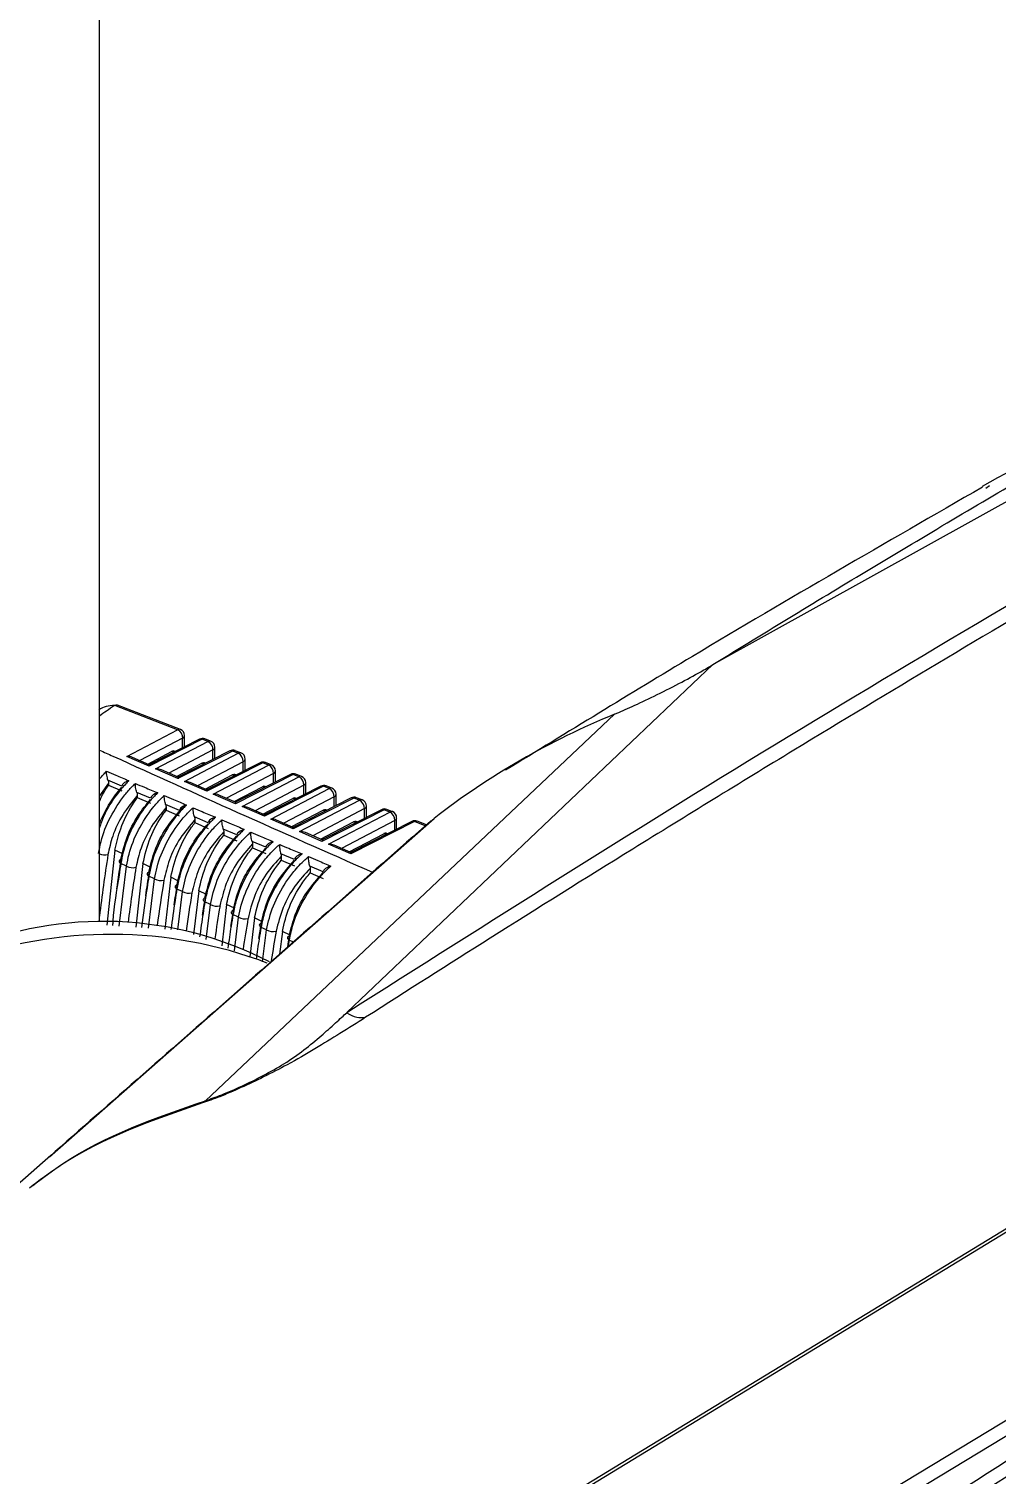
# Model space of a CAD drawing. Extents: x 17.3 to 113.1, y 4.8 to 84.5.
# Drawn here: x 23.372 to 24.846, y 12.55 to 14.753 of the extents above; entities that cross this region are included whole.
import ezdxf

# ---------------------------------------------------------------- set-up
doc = ezdxf.new("R2010")
doc.units = 0
doc.header["$MEASUREMENT"] = 0
doc.layers.add('OBJECT', color=7, linetype='CONTINUOUS')

msp = doc.modelspace()

# ---------------------------------------------------------------- linework, layer by layer
at = {"layer": 'OBJECT'}
for p, q in [((23.4796, 13.3934), (23.4796, 18.9389)), ((24.4135, 13.7847), (25.0495, 14.1381)), ((24.8347, 14.0568), (24.8293, 14.0531)), ((23.8562, 13.2544), (24.4135, 13.7847)), ((23.5029, 13.7225), (23.5027, 13.7224)), ((23.5987, 13.6853), (23.5029, 13.7225)), ((23.6028, 13.6859), (23.5073, 13.7229)), ((23.6411, 13.1203), (24.264, 13.7092)), ((23.5213, 13.6448), (23.5987, 13.6853)), ((23.6063, 13.6725), (23.5413, 13.6384)), ((23.6359, 13.6709), (23.5553, 13.63)), ((23.6319, 13.671), (23.5555, 13.6322)), ((23.5652, 13.6257), (23.6448, 13.6675)), ((23.6063, 13.658), (23.6063, 13.6725)), ((23.6092, 13.6595), (23.6092, 13.6765)), ((23.6448, 13.6675), (23.6359, 13.6709)), ((23.6489, 13.668), (23.64, 13.6714)), ((23.5553, 13.63), (23.5213, 13.6448)), ((23.5555, 13.6322), (23.5301, 13.6433)), ((23.5531, 13.6332), (23.5895, 13.6523)), ((23.6525, 13.6546), (23.5851, 13.6193)), ((23.5927, 13.6511), (23.5895, 13.6523)), ((23.5951, 13.6523), (23.5936, 13.6529)), ((23.6821, 13.653), (23.5992, 13.6109)), ((23.6781, 13.6531), (23.5993, 13.6131)), ((23.609, 13.6066), (23.691, 13.6496)), ((23.6525, 13.6401), (23.6525, 13.6546)), ((23.6553, 13.6415), (23.6553, 13.6587)), ((23.691, 13.6496), (23.6821, 13.653)), ((23.6951, 13.6501), (23.6862, 13.6535)), ((23.7015, 13.6236), (23.7015, 13.6408)), ((23.5992, 13.6109), (23.5652, 13.6257)), ((23.5993, 13.6131), (23.5739, 13.6242)), ((23.5969, 13.6141), (23.6356, 13.6345)), ((23.6986, 13.6367), (23.629, 13.6002)), ((23.6389, 13.6332), (23.6356, 13.6345)), ((23.6412, 13.6344), (23.6397, 13.635)), ((23.6408, 13.5951), (23.6818, 13.6166)), ((23.7283, 13.6351), (23.643, 13.5918)), ((23.7242, 13.6352), (23.6432, 13.594)), ((23.6529, 13.5875), (23.7371, 13.6317)), ((23.7447, 13.6188), (23.6728, 13.5811)), ((23.6851, 13.6153), (23.6818, 13.6166)), ((23.6874, 13.6165), (23.6859, 13.6171)), ((23.7745, 13.6172), (23.6869, 13.5727)), ((23.7704, 13.6173), (23.687, 13.5749)), ((23.6986, 13.6222), (23.6986, 13.6367)), ((23.7371, 13.6317), (23.7283, 13.6351)), ((23.7412, 13.6322), (23.7324, 13.6356)), ((23.7447, 13.6042), (23.7447, 13.6188)), ((23.7476, 13.6057), (23.7476, 13.6229)), ((23.7832, 13.6138), (23.7745, 13.6172)), ((23.7873, 13.6143), (23.7786, 13.6177)), ((23.4935, 13.6038), (23.4796, 13.5849)), ((23.5137, 13.5997), (23.4926, 13.6086)), ((23.4935, 13.6038), (23.4935, 13.6012)), ((23.4935, 13.6012), (23.5135, 13.5925)), ((23.643, 13.5918), (23.609, 13.6066)), ((23.6432, 13.594), (23.6178, 13.6051)), ((23.6846, 13.576), (23.7279, 13.5987)), ((23.6967, 13.5684), (23.7832, 13.6138)), ((23.7909, 13.6009), (23.7167, 13.562)), ((23.7312, 13.5974), (23.7279, 13.5987)), ((23.8206, 13.5993), (23.7307, 13.5536)), ((23.8166, 13.5994), (23.7309, 13.5558)), ((23.7336, 13.5986), (23.732, 13.5992)), ((23.7405, 13.5493), (23.8294, 13.5959)), ((23.7909, 13.5863), (23.7909, 13.6009)), ((23.7937, 13.5878), (23.7937, 13.605)), ((23.8294, 13.5959), (23.8206, 13.5993)), ((23.8335, 13.5964), (23.8247, 13.5998)), ((23.5575, 13.5811), (23.5365, 13.59)), ((23.5373, 13.5854), (23.5373, 13.5821)), ((23.5373, 13.5821), (23.5573, 13.5734)), ((23.6869, 13.5727), (23.6529, 13.5875)), ((23.687, 13.5749), (23.6616, 13.586)), ((23.7285, 13.5569), (23.774, 13.5808)), ((23.837, 13.583), (23.7605, 13.5429)), ((23.7774, 13.5795), (23.774, 13.5808)), ((23.8668, 13.5814), (23.7745, 13.5345)), ((23.8628, 13.5815), (23.7747, 13.5367)), ((23.7798, 13.5807), (23.7781, 13.5813)), ((23.7844, 13.5302), (23.8755, 13.578)), ((23.837, 13.5684), (23.837, 13.583)), ((23.8399, 13.5698), (23.8399, 13.5871)), ((23.8755, 13.578), (23.8668, 13.5814)), ((23.8796, 13.5785), (23.8709, 13.5819)), ((23.4034, 13.035), (23.989, 13.5504)), ((23.6013, 13.5625), (23.5804, 13.5714)), ((23.5812, 13.567), (23.5812, 13.563)), ((23.5812, 13.563), (23.6011, 13.5543)), ((23.5961, 13.5534), (23.6063, 13.5663)), ((23.6451, 13.5438), (23.6243, 13.5527)), ((23.7307, 13.5536), (23.6967, 13.5684)), ((23.7309, 13.5558), (23.7054, 13.5669)), ((23.7723, 13.5378), (23.8202, 13.5629)), ((23.8831, 13.5652), (23.8043, 13.5238)), ((23.913, 13.5635), (23.8184, 13.5154)), ((23.909, 13.5636), (23.8185, 13.5176)), ((23.8236, 13.5616), (23.8202, 13.5629)), ((23.8259, 13.5628), (23.8243, 13.5634)), ((23.8282, 13.5111), (23.9216, 13.5601)), ((23.8831, 13.5505), (23.8831, 13.5652)), ((23.886, 13.5519), (23.886, 13.5692)), ((23.9216, 13.5601), (23.913, 13.5635)), ((23.9257, 13.5606), (23.9171, 13.564)), ((23.9321, 13.534), (23.9321, 13.5513)), ((23.9811, 13.5435), (23.989, 13.5504)), ((23.625, 13.5485), (23.625, 13.5439)), ((23.625, 13.5439), (23.645, 13.5352)), ((23.6889, 13.5252), (23.6682, 13.534)), ((23.6688, 13.53), (23.6688, 13.5248)), ((23.7745, 13.5345), (23.7405, 13.5493)), ((23.7747, 13.5367), (23.7493, 13.5478)), ((23.8184, 13.5154), (23.7844, 13.5302)), ((23.8185, 13.5176), (23.7931, 13.5287)), ((23.8161, 13.5187), (23.8663, 13.545)), ((23.9293, 13.5473), (23.8482, 13.5047)), ((23.9592, 13.5456), (23.8622, 13.4963)), ((23.9551, 13.5457), (23.8624, 13.4985)), ((23.8698, 13.5437), (23.8663, 13.545)), ((23.8721, 13.5449), (23.8704, 13.5455)), ((23.9293, 13.5325), (23.9293, 13.5473)), ((23.9756, 13.5392), (23.9592, 13.5456)), ((23.9773, 13.5406), (23.9633, 13.5461)), ((23.6688, 13.5248), (23.6888, 13.5161)), ((23.7328, 13.5064), (23.7121, 13.5153)), ((23.7127, 13.5114), (23.7127, 13.5057)), ((23.8622, 13.4963), (23.8282, 13.5111)), ((23.8624, 13.4985), (23.837, 13.5096)), ((23.86, 13.4996), (23.9124, 13.5271)), ((23.9159, 13.5258), (23.9124, 13.5271)), ((23.9183, 13.527), (23.9165, 13.5276)), ((23.5033, 13.5022), (23.491, 13.3875)), ((23.5152, 13.4964), (23.5033, 13.5022)), ((23.7127, 13.5057), (23.7327, 13.497)), ((23.7766, 13.4877), (23.756, 13.4965)), ((23.7565, 13.4928), (23.7565, 13.4866)), ((23.7565, 13.4866), (23.7765, 13.4779)), ((23.5099, 13.3863), (23.5209, 13.4777)), ((23.5209, 13.4777), (23.5122, 13.4816)), ((23.5458, 13.4814), (23.5351, 13.3846)), ((23.5577, 13.4756), (23.5458, 13.4814)), ((23.5635, 13.4582), (23.5548, 13.4622)), ((23.8204, 13.4689), (23.7998, 13.4777)), ((23.8004, 13.4742), (23.8004, 13.4675)), ((23.8004, 13.4675), (23.8203, 13.4588)), ((23.5544, 13.3833), (23.5635, 13.4582)), ((23.5882, 13.4607), (23.5793, 13.3817)), ((23.6002, 13.4549), (23.5882, 13.4607)), ((23.6062, 13.4388), (23.5975, 13.4427)), ((23.6307, 13.44), (23.623, 13.3733)), ((23.6427, 13.4342), (23.6307, 13.44)), ((23.599, 13.3804), (23.6062, 13.4388)), ((23.6488, 13.4193), (23.6402, 13.4233)), ((23.6422, 13.3657), (23.6488, 13.4193)), ((23.6731, 13.4194), (23.6657, 13.3564)), ((23.6852, 13.4136), (23.6731, 13.4194)), ((23.6915, 13.3999), (23.6829, 13.4038)), ((23.6851, 13.3487), (23.6915, 13.3999)), ((23.7156, 13.3988), (23.7085, 13.3395)), ((23.7277, 13.393), (23.7156, 13.3988)), ((23.7342, 13.3805), (23.7256, 13.3844)), ((23.7281, 13.3318), (23.7342, 13.3805)), ((23.7581, 13.3783), (23.7539, 13.3436)), ((23.7702, 13.3725), (23.7581, 13.3783)), ((23.7684, 13.365), (23.7666, 13.3547)), ((23.7749, 13.362), (23.7684, 13.365)), ((23.4054, 13.0368), (23.2961, 12.9407)), ((22.0085, 11.1818), (25.003, 13.0074)), ((25.2463, 12.8669), (22.2407, 11.0477)), ((25.2566, 12.8493), (22.251, 11.0301))]:
    msp.add_line(p, q, dxfattribs=at)
at = {"layer": 'OBJECT', "flags": 128}
for points in [[(23.5124, 13.4879), (23.5112, 13.4873), (23.5103, 13.4867), (23.5098, 13.4859), (23.5096, 13.4851), (23.5097, 13.4842), (23.5102, 13.4833), (23.5111, 13.4825), (23.5122, 13.4816)], [(23.555, 13.4684), (23.5538, 13.4679), (23.553, 13.4672), (23.5524, 13.4665), (23.5522, 13.4656), (23.5524, 13.4648), (23.5529, 13.4639), (23.5537, 13.463), (23.5548, 13.4622)], [(23.5977, 13.4489), (23.5965, 13.4484), (23.5956, 13.4477), (23.5951, 13.447), (23.5949, 13.4462), (23.5951, 13.4453), (23.5956, 13.4444), (23.5964, 13.4435), (23.5975, 13.4427)], [(23.6403, 13.4294), (23.6392, 13.4289), (23.6383, 13.4283), (23.6378, 13.4275), (23.6376, 13.4267), (23.6377, 13.4258), (23.6382, 13.425), (23.6391, 13.4241), (23.6402, 13.4233)], [(23.683, 13.4099), (23.6819, 13.4094), (23.681, 13.4088), (23.6805, 13.4081), (23.6803, 13.4073), (23.6804, 13.4064), (23.6809, 13.4055), (23.6818, 13.4047), (23.6829, 13.4038)], [(23.7258, 13.3905), (23.7246, 13.39), (23.7237, 13.3894), (23.7232, 13.3886), (23.723, 13.3878), (23.7232, 13.387), (23.7237, 13.3861), (23.7245, 13.3852), (23.7256, 13.3844)], [(23.7685, 13.371), (23.7673, 13.3705), (23.7665, 13.3699), (23.7659, 13.3692), (23.7657, 13.3684), (23.7659, 13.3675), (23.7664, 13.3667), (23.7672, 13.3658), (23.7684, 13.365)], [(24.996, 13.0078), (23.5104, 12.1021), (22.0015, 11.1822)]]:
    msp.add_lwpolyline(points, dxfattribs=at)
at = {"layer": 'OBJECT'}
for centre, radius, start, end in [((25.4122, 13.0351), 1.1785, 109.5397, 119.9741), ((24.705, 12.6279), 1.1677, 112.1905, 127.8203), ((23.6013, 13.6814), 0.00472, 71.1997, 123.2248), ((23.5921, 13.6727), 0.0143, 359.0764, 62.2786), ((23.5992, 13.6765), 0.01, 0, 68.8055), ((23.6042, 13.677), 0.00496, 294.6952, 354.6521), ((23.6364, 13.6621), 0.01, 68.8055, 116.9342), ((23.6338, 13.6668), 0.00462, 62.4929, 114.345), ((23.6385, 13.667), 0.00472, 71.1943, 123.2289), ((23.6474, 13.6635), 0.00472, 71.1993, 123.2292), ((23.6382, 13.6548), 0.0143, 359.0767, 62.2783), ((23.6453, 13.6587), 0.01, 0, 68.8055), ((23.6504, 13.6591), 0.00496, 294.6956, 354.6572), ((23.6826, 13.6442), 0.01, 68.8055, 116.9342), ((23.68, 13.6489), 0.00462, 62.4849, 114.3531), ((23.6847, 13.6491), 0.00472, 71.1993, 123.2292), ((23.6935, 13.6456), 0.00472, 71.1993, 123.2292), ((23.6843, 13.6369), 0.0143, 359.0778, 62.2772), ((23.6915, 13.6408), 0.01, 0, 68.8055), ((23.6965, 13.6412), 0.00496, 294.6956, 354.6572), ((23.7288, 13.6263), 0.01, 68.8055, 116.9342), ((23.7262, 13.631), 0.00462, 62.4929, 114.345), ((23.7309, 13.6311), 0.00472, 71.1997, 123.2248), ((23.7397, 13.6277), 0.00472, 71.1993, 123.2292), ((23.7305, 13.6191), 0.0143, 359.0784, 62.2766), ((23.7376, 13.6229), 0.01, 0, 68.8055), ((23.7426, 13.6233), 0.00496, 294.7035, 354.6492), ((23.775, 13.6084), 0.01, 68.8055, 116.9342), ((23.7723, 13.6131), 0.00462, 62.4771, 114.3658), ((23.7771, 13.6132), 0.00472, 71.1993, 123.2292), ((23.7858, 13.6098), 0.00472, 71.1997, 123.2248), ((23.7766, 13.6012), 0.0143, 359.0764, 62.2786), ((23.7837, 13.605), 0.01, 0, 68.8055), ((23.7888, 13.6054), 0.00496, 294.6908, 354.662), ((23.8211, 13.5905), 0.01, 68.8055, 116.9342), ((23.8185, 13.5952), 0.00462, 62.4848, 114.3599), ((23.8232, 13.5953), 0.00472, 71.1997, 123.2248), ((23.8319, 13.592), 0.00472, 71.1993, 123.2292), ((23.8227, 13.5833), 0.0143, 359.0767, 62.2783), ((23.8299, 13.5871), 0.01, 0, 68.8055), ((23.8349, 13.5876), 0.00496, 294.6956, 354.6572), ((23.8673, 13.5726), 0.01, 68.8055, 116.9342), ((23.8647, 13.5773), 0.00462, 62.4804, 114.3643), ((23.8694, 13.5774), 0.00472, 71.1993, 123.2279), ((23.8781, 13.5741), 0.00472, 71.1993, 123.2292), ((23.8689, 13.5654), 0.0143, 359.0778, 62.2772), ((23.876, 13.5692), 0.01, 0, 68.8055), ((23.6042, 13.5708), 0.00496, 294.6952, 354.6521), ((23.881, 13.5697), 0.00496, 294.6991, 354.6537), ((23.9135, 13.5547), 0.01, 68.8055, 116.9342), ((23.9109, 13.5594), 0.00462, 62.4931, 114.3517), ((23.9156, 13.5595), 0.00472, 71.2095, 123.215), ((23.9242, 13.5562), 0.00472, 71.2023, 123.2222), ((23.915, 13.5475), 0.0143, 359.0757, 62.2793), ((23.9221, 13.5513), 0.01, 0, 68.8055), ((23.9272, 13.5518), 0.00496, 294.6952, 354.6521), ((23.9597, 13.5368), 0.01, 68.8055, 116.9342), ((23.957, 13.5415), 0.00462, 62.4805, 114.3575), ((23.9618, 13.5416), 0.00472, 71.2062, 123.2276), ((23.4877, 13.5137), 0.0191, 244.9903, 284.7829), ((23.5304, 13.494), 0.0188, 239.7793, 284.8059), ((23.573, 13.4746), 0.0189, 239.7641, 284.5796), ((23.6157, 13.4552), 0.019, 239.7509, 284.3523), ((23.6585, 13.4358), 0.0191, 239.7366, 284.1276), ((23.7012, 13.4165), 0.0192, 239.725, 283.899), ((23.4972, 12.7054), 0.6683, 69.1753, 110.3114), ((23.4851, 12.8435), 0.55, 62.5822, 112.8171), ((23.7439, 13.3971), 0.0193, 239.7173, 283.6695)]:
    msp.add_arc(centre, radius, start, end, dxfattribs=at)
for centre, major_axis, ratio, start_param, end_param in [((23.5416, 13.6138), (-0.0646, 0.1012), 0.604584, 5.923652, 6.256547), ((25.0714, 14.497), (1.6313, 0.8299), 0.038746, 2.843277, 2.900292), ((23.5218, 13.636), (0.014, 0.0005), 0.628267, 0.919072, 1.582997), ((23.5891, 13.6439), (0.00492, 0.00878), 0.569277, 0.080603, 0.718914), ((23.5558, 13.6211), (-0.0003, 0.011), 0.034338, 0.016182, 0.647743), ((23.5657, 13.6169), (0.014, 0.0005), 0.628267, 0.919072, 1.582997), ((23.6352, 13.626), (0.00492, 0.00878), 0.569277, 0.080603, 0.718914), ((23.6814, 13.6081), (0.00492, 0.00878), 0.569277, 0.080603, 0.718914), ((23.5997, 13.6021), (-0.0003, 0.011), 0.034338, 0.016182, 0.647743), ((23.6095, 13.5978), (0.014, 0.0005), 0.628267, 0.919072, 1.582997), ((23.7275, 13.5902), (0.00492, 0.00878), 0.569277, 0.080603, 0.718914), ((23.6435, 13.583), (-0.0003, 0.011), 0.034338, 0.016182, 0.647743), ((23.6534, 13.5787), (0.014, 0.0005), 0.628267, 0.919072, 1.582997), ((23.6873, 13.5639), (-0.0003, 0.011), 0.034338, 0.016182, 0.647743), ((23.7736, 13.5723), (0.00492, 0.00878), 0.569277, 0.080603, 0.718914), ((23.6972, 13.5596), (0.014, 0.0005), 0.628267, 0.919072, 1.582997), ((23.7312, 13.5448), (-0.0003, 0.011), 0.034338, 0.016182, 0.647743), ((23.8198, 13.5544), (0.00492, 0.00878), 0.569277, 0.080603, 0.718914), ((23.741, 13.5405), (0.014, 0.0005), 0.628267, 0.919072, 1.582997), ((23.775, 13.5257), (-0.0003, 0.011), 0.034338, 0.016182, 0.647743), ((23.7849, 13.5214), (0.014, 0.0005), 0.628267, 0.919072, 1.582997), ((23.8659, 13.5366), (0.00492, 0.00878), 0.569277, 0.080603, 0.718914), ((23.912, 13.5187), (0.00492, 0.00878), 0.569277, 0.080603, 0.718914), ((23.8189, 13.5066), (-0.0003, 0.011), 0.034338, 0.016182, 0.647743), ((23.8287, 13.5023), (0.014, 0.0005), 0.628267, 0.919072, 1.582997), ((25.0305, 14.0214), (1.1131, 1.8947), 0.582398, 2.166348, 2.215168), ((25.0232, 14.024), (1.0847, 1.9119), 0.572321, 2.154729, 2.178008), ((23.8627, 13.4875), (-0.0003, 0.011), 0.034338, 0.016182, 0.647743), ((25.0744, 13.9961), (1.1148, 1.8975), 0.582398, 2.162943, 2.206531), ((25.0671, 13.9987), (1.0863, 1.9147), 0.572321, 2.151325, 2.169909), ((25.1182, 13.9708), (1.1164, 1.9003), 0.582398, 2.159546, 2.195389), ((25.1109, 13.9734), (1.0879, 1.9175), 0.572321, 2.14793, 2.163611), ((25.162, 13.9455), (1.1181, 1.9031), 0.582398, 2.156157, 2.186107), ((25.1548, 13.948), (1.0895, 1.9203), 0.572321, 2.144543, 2.15825), ((25.2059, 13.9202), (1.1197, 1.9059), 0.582398, 2.152776, 2.178791), ((25.1986, 13.9227), (1.0911, 1.9232), 0.572321, 2.141164, 2.153476), ((25.2497, 13.8949), (1.1214, 1.9087), 0.582398, 2.149403, 2.17357), ((25.2424, 13.8974), (1.0927, 1.926), 0.572321, 2.137793, 2.149475), ((25.2936, 13.8696), (1.123, 1.9115), 0.582398, 2.146038, 2.168962), ((25.2863, 13.8721), (1.0943, 1.9288), 0.572321, 2.13443, 2.142904)]:
    msp.add_ellipse(centre, major_axis=major_axis, ratio=ratio, start_param=start_param, end_param=end_param, dxfattribs=at)
for points, knots in [([(24.4135, 13.7847), (24.4542, 13.8097), (24.5343, 13.8589), (24.6556, 13.9322), (24.7776, 14.0051), (24.8985, 14.0764), (24.9793, 14.1233), (25.018, 14.1457)], [0, 0, 0, 0, 0.206023, 0.404822, 0.608638, 0.812834, 1, 1, 1, 1]), ([(25.1681, 14.054), (24.9471, 13.9247), (24.5051, 13.666), (24.0725, 13.3916), (23.8563, 13.2543)], [0, 0, 0, 0, 0.499998, 1, 1, 1, 1]), ([(25.1975, 14.0458), (25.1237, 14.003), (24.9761, 13.9173), (24.7559, 13.7867), (24.5276, 13.6491), (24.3005, 13.5095), (24.0832, 13.3738), (23.948, 13.2876), (23.8848, 13.2473)], [0, 0, 0, 0, 0.166677, 0.333344, 0.500001, 0.687097, 0.853763, 1, 1, 1, 1]), ([(24.8239, 14.055), (24.6763, 13.9699), (24.4323, 13.8292), (24.1925, 13.6818), (24.0978, 13.6236)], [0, 0, 0, 0, 0.6051766, 1, 1, 1, 1]), ([(24.264, 13.7092), (24.2724, 13.7128), (24.2892, 13.72), (24.3242, 13.7365), (24.361, 13.7551), (24.3919, 13.7719), (24.4075, 13.7811), (24.4135, 13.7847)], [0, 0, 0, 0, 0.217936, 0.435232, 0.661573, 0.868603, 1, 1, 1, 1]), ([(23.5029, 13.7225), (23.5037, 13.7228), (23.5052, 13.7235), (23.5066, 13.7231), (23.5073, 13.7229)], [0, 0, 0, 0, 0.522305, 1, 1, 1, 1]), ([(23.4796, 13.6545), (23.4865, 13.6514), (23.5564, 13.6197), (23.6943, 13.5573), (23.8268, 13.4987), (23.8954, 13.4684)], [0, 0, 0, 0, 0.049457, 0.507823, 1, 1, 1, 1]), ([(22.5404, 11.0069), (22.886, 11.25), (23.5773, 11.7363), (24.6189, 12.4219), (25.6332, 13.0599), (26.3007, 13.45), (26.6197, 13.6364)], [0, 0, 0, 0, 0.255394, 0.510845, 0.766264, 1, 1, 1, 1]), ([(23.4796, 13.6104), (23.4816, 13.6127), (23.485, 13.6169), (23.4887, 13.6205), (23.4903, 13.6221)], [0, 0, 0, 0, 0.56602, 1, 1, 1, 1]), ([(23.4903, 13.6221), (23.495, 13.6201), (23.5064, 13.6154), (23.5177, 13.6106), (23.5244, 13.6078)], [0, 0, 0, 0, 0.412313, 1, 1, 1, 1]), ([(23.4926, 13.6086), (23.4923, 13.6098), (23.4915, 13.6123), (23.4907, 13.6167), (23.4903, 13.62), (23.4903, 13.6217), (23.4903, 13.6221), (23.4903, 13.6221)], [0, 0, 0, 0, 0.236909, 0.528784, 0.900006, 0.991339, 1, 1, 1, 1]), ([(26.6197, 13.6136), (26.4516, 13.516), (26.0839, 13.3026), (25.5186, 12.9602), (24.9185, 12.5862), (24.3141, 12.1971), (23.7116, 11.7968), (23.1235, 11.395), (22.7398, 11.1233), (22.5515, 10.9901)], [0, 0, 0, 0, 0.123528, 0.270146, 0.415672, 0.565188, 0.715491, 0.860428, 1, 1, 1, 1]), ([(23.4783, 13.4971), (23.4794, 13.5031), (23.4827, 13.5212), (23.4952, 13.5527), (23.5133, 13.5807), (23.5271, 13.5966), (23.5326, 13.602), (23.5343, 13.6036)], [0, 0, 0, 0, 0.159552, 0.481989, 0.803961, 0.94206, 1, 1, 1, 1]), ([(23.5244, 13.6078), (23.5228, 13.6062), (23.5168, 13.6001), (23.5029, 13.5833), (23.4878, 13.5603), (23.4817, 13.5419), (23.4796, 13.5359)], [0, 0, 0, 0, 0.08332, 0.313875, 0.774593, 1, 1, 1, 1]), ([(23.4796, 13.5763), (23.4818, 13.5811), (23.4856, 13.5898), (23.4911, 13.5977), (23.4935, 13.6012)], [0, 0, 0, 0, 0.55763, 1, 1, 1, 1]), ([(23.4796, 13.5425), (23.4845, 13.5534), (23.4936, 13.5735), (23.5072, 13.5901), (23.5135, 13.5977)], [0, 0, 0, 0, 0.542648, 1, 1, 1, 1]), ([(23.4926, 13.6086), (23.4927, 13.6084), (23.4931, 13.6071), (23.4934, 13.6055), (23.4935, 13.6041), (23.4935, 13.6038)], [0, 0, 0, 0, 0.1123645, 0.7840561, 1, 1, 1, 1]), ([(23.5244, 13.6078), (23.5243, 13.6078), (23.5239, 13.6076), (23.5215, 13.6069), (23.5181, 13.6052), (23.5148, 13.6025), (23.514, 13.6006), (23.5137, 13.5997)], [0, 0, 0, 0, 0.008288, 0.09456, 0.478395, 0.770549, 1, 1, 1, 1]), ([(23.5343, 13.6036), (23.5389, 13.6017), (23.5503, 13.5969), (23.5617, 13.5921), (23.5683, 13.5893)], [0, 0, 0, 0, 0.412352, 1, 1, 1, 1]), ([(23.5365, 13.59), (23.5362, 13.5911), (23.5354, 13.5936), (23.5346, 13.5979), (23.5343, 13.6013), (23.5343, 13.6031), (23.5343, 13.6036), (23.5343, 13.6036)], [0, 0, 0, 0, 0.225627, 0.506972, 0.868213, 0.991459, 1, 1, 1, 1]), ([(23.5373, 13.5854), (23.5297, 13.576), (23.5144, 13.5572), (23.499, 13.5248), (23.4946, 13.5045), (23.4926, 13.4952)], [0, 0, 0, 0, 0.3523261, 0.704581, 1, 1, 1, 1]), ([(23.5033, 13.5022), (23.5057, 13.513), (23.5109, 13.536), (23.5246, 13.5636), (23.5348, 13.5784), (23.5373, 13.5821)], [0, 0, 0, 0, 0.398444, 0.849042, 1, 1, 1, 1]), ([(23.5683, 13.5893), (23.5667, 13.5877), (23.5606, 13.5817), (23.5465, 13.5651), (23.5285, 13.5363), (23.5165, 13.5052), (23.5133, 13.4874), (23.5122, 13.4816)], [0, 0, 0, 0, 0.0581353, 0.2161786, 0.5319486, 0.8480671, 1, 1, 1, 1]), ([(23.5124, 13.4879), (23.5149, 13.4991), (23.52, 13.5215), (23.5366, 13.5541), (23.5508, 13.5713), (23.5573, 13.5792)], [0, 0, 0, 0, 0.350807, 0.701697, 1, 1, 1, 1]), ([(23.5209, 13.4777), (23.522, 13.4837), (23.5254, 13.5018), (23.538, 13.5333), (23.5563, 13.5617), (23.5706, 13.5778), (23.5765, 13.5835), (23.5782, 13.5851)], [0, 0, 0, 0, 0.157483, 0.475733, 0.793525, 0.941799, 1, 1, 1, 1]), ([(23.5365, 13.59), (23.5366, 13.5899), (23.537, 13.5886), (23.5373, 13.587), (23.5373, 13.5857), (23.5373, 13.5854)], [0, 0, 0, 0, 0.097616, 0.793519, 1, 1, 1, 1]), ([(23.5683, 13.5893), (23.5683, 13.5893), (23.5677, 13.5891), (23.5652, 13.5883), (23.5617, 13.5866), (23.5585, 13.5839), (23.5578, 13.582), (23.5575, 13.5811)], [0, 0, 0, 0, 0.008208, 0.119704, 0.49373, 0.776728, 1, 1, 1, 1]), ([(23.5782, 13.5851), (23.5829, 13.5831), (23.5943, 13.5784), (23.6056, 13.5736), (23.6123, 13.5707)], [0, 0, 0, 0, 0.412395, 1, 1, 1, 1]), ([(23.5804, 13.5714), (23.5801, 13.5725), (23.5794, 13.5749), (23.5786, 13.5792), (23.5783, 13.5827), (23.5782, 13.5846), (23.5782, 13.5851), (23.5782, 13.5851)], [0, 0, 0, 0, 0.220763, 0.494549, 0.847831, 0.991565, 1, 1, 1, 1]), ([(23.5812, 13.567), (23.5734, 13.5577), (23.558, 13.5391), (23.542, 13.5063), (23.5374, 13.4855), (23.5352, 13.4757)], [0, 0, 0, 0, 0.347005, 0.693942, 1, 1, 1, 1]), ([(23.5458, 13.4814), (23.5489, 13.4947), (23.555, 13.5203), (23.5704, 13.548), (23.5797, 13.5609), (23.5812, 13.563)], [0, 0, 0, 0, 0.476713, 0.917133, 1, 1, 1, 1]), ([(23.6123, 13.5707), (23.6106, 13.5691), (23.6045, 13.5632), (23.5902, 13.5468), (23.572, 13.5182), (23.5595, 13.4867), (23.556, 13.4684), (23.5548, 13.4622)], [0, 0, 0, 0, 0.058402, 0.214452, 0.526192, 0.838269, 1, 1, 1, 1]), ([(23.555, 13.4684), (23.5576, 13.4796), (23.5627, 13.5021), (23.5796, 13.535), (23.5943, 13.5525), (23.6011, 13.5607)], [0, 0, 0, 0, 0.34576, 0.691604, 1, 1, 1, 1]), ([(23.5635, 13.4582), (23.5647, 13.4642), (23.5681, 13.4823), (23.5807, 13.5138), (23.5994, 13.5426), (23.6142, 13.5591), (23.6205, 13.565), (23.6222, 13.5666)], [0, 0, 0, 0, 0.1555103, 0.4697785, 0.7835913, 0.9415343, 1, 1, 1, 1]), ([(23.5804, 13.5714), (23.5804, 13.5713), (23.5808, 13.57), (23.5811, 13.5685), (23.5812, 13.5672), (23.5812, 13.567)], [0, 0, 0, 0, 0.081376, 0.802654, 1, 1, 1, 1]), ([(23.6563, 13.5522), (23.6545, 13.5506), (23.6484, 13.5447), (23.6339, 13.5285), (23.6154, 13.5001), (23.6024, 13.4681), (23.5988, 13.4494), (23.5975, 13.4427)], [0, 0, 0, 0, 0.0586706, 0.212823, 0.5207278, 0.8289547, 1, 1, 1, 1]), ([(23.6123, 13.5707), (23.6123, 13.5707), (23.6115, 13.5705), (23.609, 13.5698), (23.6054, 13.568), (23.6023, 13.5652), (23.6016, 13.5633), (23.6013, 13.5625)], [0, 0, 0, 0, 0.008103, 0.143844, 0.508237, 0.782538, 1, 1, 1, 1]), ([(23.6222, 13.5666), (23.6269, 13.5646), (23.6382, 13.5598), (23.6496, 13.555), (23.6563, 13.5522)], [0, 0, 0, 0, 0.412428, 1, 1, 1, 1]), ([(23.6243, 13.5527), (23.624, 13.5538), (23.6233, 13.5562), (23.6225, 13.5605), (23.6222, 13.564), (23.6222, 13.5659), (23.6222, 13.5666), (23.6222, 13.5666)], [0, 0, 0, 0, 0.216119, 0.482655, 0.828153, 0.991661, 1, 1, 1, 1]), ([(23.6243, 13.5527), (23.6243, 13.5526), (23.6247, 13.5514), (23.625, 13.55), (23.625, 13.5487), (23.625, 13.5485)], [0, 0, 0, 0, 0.063557, 0.811484, 1, 1, 1, 1]), ([(23.6563, 13.5522), (23.6562, 13.5522), (23.6553, 13.552), (23.6527, 13.5511), (23.6491, 13.5493), (23.6461, 13.5466), (23.6454, 13.5447), (23.6451, 13.5438)], [0, 0, 0, 0, 0.008033, 0.167041, 0.522007, 0.788055, 1, 1, 1, 1]), ([(23.9843, 13.5468), (23.8856, 13.4597), (23.6885, 13.2858), (23.4983, 13.1186), (23.4034, 13.035)], [0, 0, 0, 0, 0.500635, 1, 1, 1, 1]), ([(23.625, 13.5485), (23.6172, 13.5393), (23.6016, 13.521), (23.585, 13.4878), (23.5802, 13.4665), (23.5778, 13.4563)], [0, 0, 0, 0, 0.341979, 0.68389, 1, 1, 1, 1]), ([(23.5882, 13.4607), (23.5915, 13.4743), (23.5978, 13.5003), (23.6137, 13.5285), (23.6233, 13.5416), (23.625, 13.5439)], [0, 0, 0, 0, 0.477153, 0.907815, 1, 1, 1, 1]), ([(23.5977, 13.4489), (23.6003, 13.4601), (23.6055, 13.4826), (23.6227, 13.516), (23.6377, 13.5337), (23.645, 13.5422)], [0, 0, 0, 0, 0.3409859, 0.6820537, 1, 1, 1, 1]), ([(23.6062, 13.4388), (23.6073, 13.4448), (23.6108, 13.4629), (23.6235, 13.4944), (23.6425, 13.5235), (23.6577, 13.5403), (23.6644, 13.5464), (23.6661, 13.548)], [0, 0, 0, 0, 0.153635, 0.464105, 0.774128, 0.941266, 1, 1, 1, 1]), ([(23.6688, 13.53), (23.661, 13.5209), (23.6453, 13.5028), (23.6281, 13.4693), (23.623, 13.4475), (23.6205, 13.4368)], [0, 0, 0, 0, 0.337223, 0.674381, 1, 1, 1, 1]), ([(23.7002, 13.5336), (23.6985, 13.532), (23.6922, 13.5262), (23.6776, 13.5101), (23.6589, 13.4819), (23.6454, 13.4496), (23.6416, 13.4304), (23.6402, 13.4233)], [0, 0, 0, 0, 0.058943, 0.211284, 0.515533, 0.820091, 1, 1, 1, 1]), ([(23.6488, 13.4193), (23.65, 13.4253), (23.6536, 13.4435), (23.6663, 13.475), (23.6856, 13.5044), (23.7012, 13.5214), (23.7083, 13.5278), (23.7101, 13.5294)], [0, 0, 0, 0, 0.151845, 0.458695, 0.765102, 0.940995, 1, 1, 1, 1]), ([(23.6661, 13.548), (23.6708, 13.546), (23.6822, 13.5412), (23.6935, 13.5364), (23.7002, 13.5336)], [0, 0, 0, 0, 0.412465, 1, 1, 1, 1]), ([(23.6682, 13.534), (23.6679, 13.5351), (23.6672, 13.5375), (23.6665, 13.5417), (23.6662, 13.5453), (23.6661, 13.5473), (23.6661, 13.548), (23.6661, 13.548)], [0, 0, 0, 0, 0.2116938, 0.4713111, 0.8091462, 0.9917675, 1, 1, 1, 1]), ([(23.6682, 13.534), (23.6682, 13.5339), (23.6686, 13.5328), (23.6688, 13.5314), (23.6688, 13.5302), (23.6688, 13.53)], [0, 0, 0, 0, 0.043981, 0.819897, 1, 1, 1, 1]), ([(23.7002, 13.5336), (23.7002, 13.5336), (23.6992, 13.5333), (23.6964, 13.5325), (23.6928, 13.5306), (23.6898, 13.5279), (23.6892, 13.526), (23.6889, 13.5252)], [0, 0, 0, 0, 0.00795, 0.189272, 0.535069, 0.793247, 1, 1, 1, 1]), ([(23.7101, 13.5294), (23.7148, 13.5274), (23.7261, 13.5226), (23.7375, 13.5178), (23.7442, 13.5149)], [0, 0, 0, 0, 0.412496, 1, 1, 1, 1]), ([(23.7121, 13.5153), (23.7118, 13.5163), (23.7111, 13.5187), (23.7104, 13.5229), (23.7101, 13.5265), (23.7101, 13.5286), (23.7101, 13.5294), (23.7101, 13.5294)], [0, 0, 0, 0, 0.207478, 0.460443, 0.790802, 0.99185, 1, 1, 1, 1]), ([(23.6307, 13.44), (23.6341, 13.454), (23.6405, 13.4802), (23.657, 13.509), (23.6669, 13.5223), (23.6688, 13.5248)], [0, 0, 0, 0, 0.47755, 0.899062, 1, 1, 1, 1]), ([(23.6403, 13.4294), (23.643, 13.4407), (23.6483, 13.4631), (23.6657, 13.497), (23.6812, 13.5149), (23.6888, 13.5237)], [0, 0, 0, 0, 0.33646, 0.673002, 1, 1, 1, 1]), ([(23.7127, 13.5114), (23.7048, 13.5025), (23.6889, 13.4846), (23.6711, 13.4508), (23.6658, 13.4285), (23.6631, 13.4173)], [0, 0, 0, 0, 0.332714, 0.665367, 1, 1, 1, 1]), ([(23.7442, 13.5149), (23.7424, 13.5133), (23.7361, 13.5076), (23.7214, 13.4917), (23.7025, 13.4638), (23.6884, 13.431), (23.6844, 13.4114), (23.6829, 13.4038)], [0, 0, 0, 0, 0.059218, 0.209832, 0.510595, 0.811654, 1, 1, 1, 1]), ([(23.6915, 13.3999), (23.6927, 13.4059), (23.6963, 13.4241), (23.7091, 13.4555), (23.7288, 13.4854), (23.7447, 13.5026), (23.7522, 13.5092), (23.754, 13.5108)], [0, 0, 0, 0, 0.150135, 0.453531, 0.756487, 0.940721, 1, 1, 1, 1]), ([(23.7121, 13.5153), (23.7121, 13.5152), (23.7124, 13.5141), (23.7127, 13.5128), (23.7127, 13.5116), (23.7127, 13.5114)], [0, 0, 0, 0, 0.022524, 0.828115, 1, 1, 1, 1]), ([(23.7442, 13.5149), (23.7441, 13.5149), (23.743, 13.5147), (23.7401, 13.5138), (23.7365, 13.5118), (23.7336, 13.5091), (23.733, 13.5073), (23.7328, 13.5064)], [0, 0, 0, 0, 0.0078825, 0.2106168, 0.547452, 0.7981673, 1, 1, 1, 1]), ([(23.754, 13.5108), (23.7587, 13.5088), (23.7701, 13.5039), (23.7814, 13.4991), (23.7881, 13.4963)], [0, 0, 0, 0, 0.412531, 1, 1, 1, 1]), ([(23.756, 13.4965), (23.7557, 13.4976), (23.7551, 13.4999), (23.7544, 13.504), (23.754, 13.5078), (23.754, 13.5099), (23.754, 13.5107), (23.754, 13.5108)], [0, 0, 0, 0, 0.203483, 0.450055, 0.7731, 0.991933, 1, 1, 1, 1]), ([(23.6731, 13.4194), (23.6767, 13.4337), (23.6833, 13.4603), (23.7003, 13.4896), (23.7105, 13.5029), (23.7127, 13.5057)], [0, 0, 0, 0, 0.477917, 0.890822, 1, 1, 1, 1]), ([(23.683, 13.4099), (23.6857, 13.4212), (23.691, 13.4437), (23.7088, 13.4779), (23.7247, 13.496), (23.7327, 13.5051)], [0, 0, 0, 0, 0.332168, 0.664412, 1, 1, 1, 1]), ([(23.7565, 13.4928), (23.7485, 13.484), (23.7326, 13.4664), (23.7142, 13.4323), (23.7086, 13.4095), (23.7058, 13.3979)], [0, 0, 0, 0, 0.328437, 0.656814, 1, 1, 1, 1]), ([(23.7156, 13.3988), (23.7193, 13.4134), (23.7261, 13.4403), (23.7436, 13.4701), (23.7542, 13.4836), (23.7565, 13.4866)], [0, 0, 0, 0, 0.478248, 0.883044, 1, 1, 1, 1]), ([(23.7881, 13.4963), (23.7863, 13.4947), (23.7799, 13.489), (23.7651, 13.4733), (23.746, 13.4456), (23.7314, 13.4125), (23.7273, 13.3924), (23.7256, 13.3844)], [0, 0, 0, 0, 0.0594948, 0.2084586, 0.5058928, 0.8036089, 1, 1, 1, 1]), ([(23.7258, 13.3905), (23.7284, 13.4017), (23.7338, 13.4242), (23.7519, 13.4589), (23.7682, 13.4771), (23.7765, 13.4865)], [0, 0, 0, 0, 0.328087, 0.656252, 1, 1, 1, 1]), ([(23.7342, 13.3805), (23.7354, 13.3865), (23.7391, 13.4047), (23.752, 13.4361), (23.7719, 13.4663), (23.7883, 13.4838), (23.7961, 13.4905), (23.798, 13.4921)], [0, 0, 0, 0, 0.1485046, 0.4485974, 0.7482559, 0.9404451, 1, 1, 1, 1]), ([(23.756, 13.4965), (23.7562, 13.4954), (23.7565, 13.4942), (23.7565, 13.493), (23.7565, 13.4928)], [0, 0, 0, 0, 0.8359793, 1, 1, 1, 1]), ([(23.7881, 13.4963), (23.7881, 13.4963), (23.7868, 13.496), (23.7839, 13.4951), (23.7801, 13.493), (23.7774, 13.4904), (23.7768, 13.4885), (23.7766, 13.4877)], [0, 0, 0, 0, 0.0078079, 0.2310745, 0.5592031, 0.8028127, 1, 1, 1, 1]), ([(23.798, 13.4921), (23.8027, 13.4901), (23.814, 13.4853), (23.8254, 13.4804), (23.8321, 13.4776)], [0, 0, 0, 0, 0.412559, 1, 1, 1, 1]), ([(23.7998, 13.4777), (23.7996, 13.4788), (23.799, 13.4808), (23.7984, 13.4846), (23.798, 13.4886), (23.798, 13.491), (23.798, 13.4921), (23.798, 13.4921)], [0, 0, 0, 0, 0.1992929, 0.3970824, 0.7008919, 0.992019, 1, 1, 1, 1]), ([(23.5122, 13.4816), (23.5113, 13.4758), (23.5069, 13.4465), (23.5012, 13.4142), (23.4997, 13.3893), (23.4996, 13.387)], [0, 0, 0, 0, 0.184491, 0.922572, 1, 1, 1, 1]), ([(23.5548, 13.4622), (23.5539, 13.4563), (23.5498, 13.4301), (23.5464, 13.4042), (23.5438, 13.3841)], [0, 0, 0, 0, 0.224434, 1, 1, 1, 1]), ([(23.8004, 13.4742), (23.7923, 13.4655), (23.7763, 13.4481), (23.7573, 13.4138), (23.7515, 13.3905), (23.7485, 13.3784)], [0, 0, 0, 0, 0.324373, 0.648691, 1, 1, 1, 1]), ([(23.7581, 13.3783), (23.7611, 13.3906), (23.767, 13.4151), (23.7837, 13.4461), (23.7961, 13.4621), (23.8004, 13.4675)], [0, 0, 0, 0, 0.396562, 0.793191, 1, 1, 1, 1]), ([(23.8321, 13.4776), (23.8302, 13.476), (23.8238, 13.4704), (23.8088, 13.4549), (23.7895, 13.4273), (23.7745, 13.3939), (23.7701, 13.3734), (23.7684, 13.365)], [0, 0, 0, 0, 0.059775, 0.20716, 0.50141, 0.795934, 1, 1, 1, 1]), ([(23.7685, 13.371), (23.7712, 13.3823), (23.7767, 13.4048), (23.795, 13.4399), (23.8117, 13.4583), (23.8203, 13.4678)], [0, 0, 0, 0, 0.324207, 0.64849, 1, 1, 1, 1]), ([(23.7998, 13.4777), (23.8001, 13.4767), (23.8004, 13.4755), (23.8004, 13.4743), (23.8004, 13.4742)], [0, 0, 0, 0, 0.843623, 1, 1, 1, 1]), ([(23.8321, 13.4776), (23.832, 13.4776), (23.8306, 13.4773), (23.8276, 13.4763), (23.8239, 13.4742), (23.8212, 13.4716), (23.8206, 13.4697), (23.8204, 13.4689)], [0, 0, 0, 0, 0.007749, 0.250693, 0.570356, 0.807216, 1, 1, 1, 1]), ([(23.5975, 13.4427), (23.5966, 13.4368), (23.5933, 13.4162), (23.5905, 13.3957), (23.5885, 13.3811)], [0, 0, 0, 0, 0.284965, 1, 1, 1, 1]), ([(23.6402, 13.4233), (23.6392, 13.4174), (23.6363, 13.3994), (23.6339, 13.3816), (23.6322, 13.3697)], [0, 0, 0, 0, 0.327871, 1, 1, 1, 1]), ([(23.6829, 13.4038), (23.6819, 13.3979), (23.6791, 13.3808), (23.6767, 13.3638), (23.6751, 13.3527)], [0, 0, 0, 0, 0.344093, 1, 1, 1, 1]), ([(23.7256, 13.3844), (23.7246, 13.3785), (23.7219, 13.3622), (23.7196, 13.346), (23.7181, 13.3357)], [0, 0, 0, 0, 0.361801, 1, 1, 1, 1]), ([(23.8848, 13.2473), (23.8719, 13.2391), (23.8471, 13.2234), (23.8081, 13.1994), (23.7693, 13.1769), (23.7301, 13.1564), (23.6944, 13.1396), (23.6614, 13.1255), (23.6447, 13.1197), (23.6364, 13.1168)], [0, 0, 0, 0, 0.175155, 0.335953, 0.499736, 0.628069, 0.749937, 0.875049, 1, 1, 1, 1]), ([(23.6411, 13.1203), (23.6489, 13.123), (23.6644, 13.1284), (23.6957, 13.142), (23.7293, 13.1583), (23.7629, 13.1774), (23.792, 13.1977), (23.8165, 13.2185), (23.8352, 13.2351), (23.848, 13.2469), (23.8537, 13.252), (23.8562, 13.2543)], [0, 0, 0, 0, 0.123067, 0.246585, 0.369053, 0.491538, 0.630311, 0.772463, 0.899411, 0.955665, 1, 1, 1, 1]), ([(23.8562, 13.2543), (23.8613, 13.2515), (23.8716, 13.246), (23.8804, 13.2469), (23.8848, 13.2473)], [0, 0, 0, 0, 0.500003, 1, 1, 1, 1]), ([(23.6364, 13.1168), (23.5605, 13.0906), (23.4664, 13.0583), (23.3882, 12.9986), (23.3732, 12.9872)], [0, 0, 0, 0, 0.807706, 1, 1, 1, 1]), ([(23.3778, 12.9907), (23.3929, 13.0022), (23.4711, 13.0618), (23.5651, 13.0942), (23.6411, 13.1203)], [0, 0, 0, 0, 0.192033, 1, 1, 1, 1]), ([(23.6411, 13.1203), (23.6403, 13.1197), (23.6388, 13.1184), (23.6372, 13.1173), (23.6364, 13.1168)], [0, 0, 0, 0, 0.500001, 1, 1, 1, 1])]:
    msp.add_open_spline(points, degree=3, knots=knots, dxfattribs=at)

doc.saveas('drawing.dxf')
